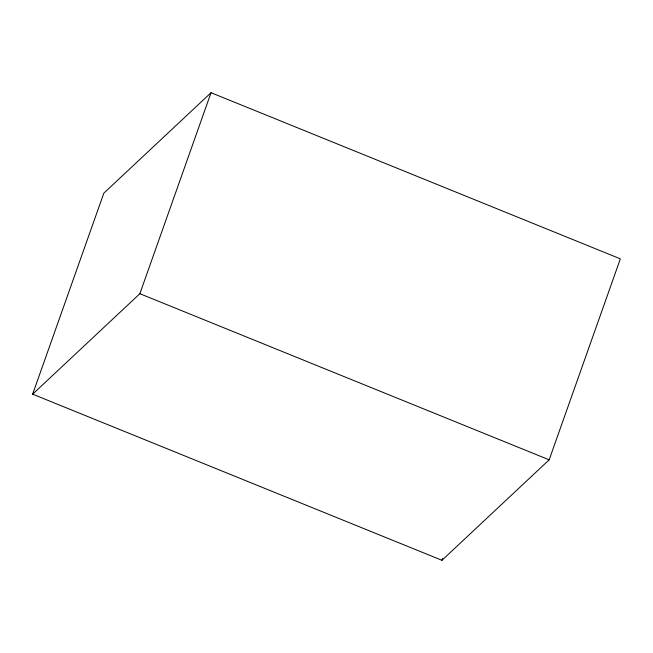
<?xml version="1.0" encoding="UTF-8"?>
<svg xmlns="http://www.w3.org/2000/svg" width="653" height="653" viewBox="0 0 653 653"><rect width="100%" height="100%" fill="white"/><g stroke="black" fill="none" stroke-linecap="round" stroke-linejoin="round"><path stroke-width="0.98" d="M32.65 394.167L103.827 193.174L211.041 92.702L620.35 258.833L549.173 459.826L441.959 560.298L32.65 394.167L139.864 293.703L211.041 92.702M441.959 560.298L442.644 558.372M139.864 293.703L549.173 459.826"/></g></svg>
